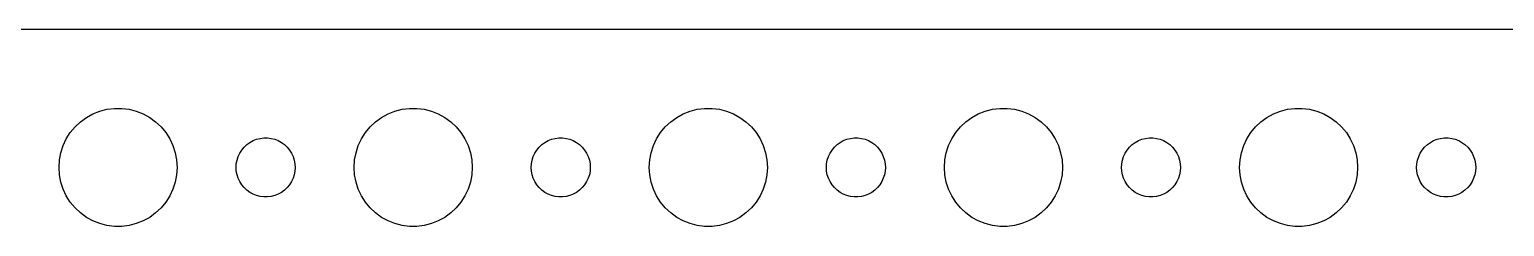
# Model space of a CAD drawing. Header units: metres. Extents: x -142 to 142, y -142 to 142.
# Drawn here: x -4.5 to 70.5, y 132 to 142 of the extents above; entities that cross this region are included whole.
import ezdxf

# ---------------------------------------------------------------- set-up
doc = ezdxf.new("R2010")
doc.units = ezdxf.units.M

msp = doc.modelspace()

# ---------------------------------------------------------------- linework, layer by layer
for p, q in [((137.314, 141.99), (-137.314, 141.99)), ((-0.92705, 137.853), (-0.56213, 137.947)), ((-0.56213, 137.947), (-0.18837, 137.994)), ((-0.18837, 137.994), (0.18837, 137.994)), ((0.18837, 137.994), (0.56213, 137.947)), ((0.56213, 137.947), (0.92705, 137.853)), ((14.0729, 137.853), (14.4379, 137.947)), ((14.4379, 137.947), (14.8116, 137.994)), ((14.8116, 137.994), (15.1884, 137.994)), ((15.1884, 137.994), (15.5621, 137.947)), ((15.5621, 137.947), (15.927, 137.853)), ((29.0729, 137.853), (29.4379, 137.947)), ((29.4379, 137.947), (29.8116, 137.994)), ((29.8116, 137.994), (30.1884, 137.994)), ((30.1884, 137.994), (30.5621, 137.947)), ((30.5621, 137.947), (30.927, 137.853)), ((44.0729, 137.853), (44.4379, 137.947)), ((44.4379, 137.947), (44.8116, 137.994)), ((44.8116, 137.994), (45.1884, 137.994)), ((45.1884, 137.994), (45.5621, 137.947)), ((45.5621, 137.947), (45.927, 137.853)), ((59.0729, 137.853), (59.4379, 137.947)), ((59.4379, 137.947), (59.8116, 137.994)), ((59.8116, 137.994), (60.1884, 137.994)), ((60.1884, 137.994), (60.5621, 137.947)), ((60.5621, 137.947), (60.927, 137.853)), ((-2.1869, 137.054), (-1.91226, 137.312)), ((-1.91226, 137.312), (-1.60747, 137.533)), ((-1.60747, 137.533), (-1.27733, 137.714)), ((-1.27733, 137.714), (-0.92705, 137.853)), ((0.92705, 137.853), (1.27733, 137.714)), ((1.27733, 137.714), (1.60747, 137.533)), ((1.60747, 137.533), (1.91226, 137.312)), ((1.91226, 137.312), (2.1869, 137.054)), ((12.8131, 137.054), (13.0877, 137.312)), ((13.0877, 137.312), (13.3925, 137.533)), ((13.3925, 137.533), (13.7227, 137.714)), ((13.7227, 137.714), (14.0729, 137.853)), ((15.927, 137.853), (16.2773, 137.714)), ((16.2773, 137.714), (16.6075, 137.533)), ((16.6075, 137.533), (16.9123, 137.312)), ((16.9123, 137.312), (17.1869, 137.054)), ((27.8131, 137.054), (28.0877, 137.312)), ((28.0877, 137.312), (28.3925, 137.533)), ((28.3925, 137.533), (28.7227, 137.714)), ((28.7227, 137.714), (29.0729, 137.853)), ((30.927, 137.853), (31.2773, 137.714)), ((31.2773, 137.714), (31.6075, 137.533)), ((31.6075, 137.533), (31.9123, 137.312)), ((31.9123, 137.312), (32.1869, 137.054)), ((42.8131, 137.054), (43.0877, 137.312)), ((43.0877, 137.312), (43.3925, 137.533)), ((43.3925, 137.533), (43.7227, 137.714)), ((43.7227, 137.714), (44.0729, 137.853)), ((45.927, 137.853), (46.2773, 137.714)), ((46.2773, 137.714), (46.6075, 137.533)), ((46.6075, 137.533), (46.9123, 137.312)), ((46.9123, 137.312), (47.1869, 137.054)), ((57.8131, 137.054), (58.0877, 137.312)), ((58.0877, 137.312), (58.3925, 137.533)), ((58.3925, 137.533), (58.7227, 137.714)), ((58.7227, 137.714), (59.0729, 137.853)), ((60.927, 137.853), (61.2773, 137.714)), ((61.2773, 137.714), (61.6075, 137.533)), ((61.6075, 137.533), (61.9123, 137.312)), ((61.9123, 137.312), (62.1869, 137.054)), ((-2.78932, 136.104), (-2.62891, 136.445)), ((-2.62891, 136.445), (-2.42705, 136.763)), ((-2.42705, 136.763), (-2.1869, 137.054)), ((2.1869, 137.054), (2.42705, 136.763)), ((2.42705, 136.763), (2.62891, 136.445)), ((2.62891, 136.445), (2.78932, 136.104)), ((7.03647, 136.427), (7.21892, 136.473)), ((7.21892, 136.473), (7.40581, 136.497)), ((7.40581, 136.497), (7.59418, 136.497)), ((7.59418, 136.497), (7.78107, 136.473)), ((7.78107, 136.473), (7.96352, 136.427)), ((12.2107, 136.104), (12.3711, 136.445)), ((12.3711, 136.445), (12.5729, 136.763)), ((12.5729, 136.763), (12.8131, 137.054)), ((17.1869, 137.054), (17.427, 136.763)), ((17.427, 136.763), (17.6289, 136.445)), ((17.6289, 136.445), (17.7893, 136.104)), ((22.0365, 136.427), (22.2189, 136.473)), ((22.2189, 136.473), (22.4058, 136.497)), ((22.4058, 136.497), (22.5942, 136.497)), ((22.5942, 136.497), (22.7811, 136.473)), ((22.7811, 136.473), (22.9635, 136.427)), ((27.2107, 136.104), (27.3711, 136.445)), ((27.3711, 136.445), (27.5729, 136.763)), ((27.5729, 136.763), (27.8131, 137.054)), ((32.1869, 137.054), (32.427, 136.763)), ((32.427, 136.763), (32.6289, 136.445)), ((32.6289, 136.445), (32.7893, 136.104)), ((37.0365, 136.427), (37.2189, 136.473)), ((37.2189, 136.473), (37.4058, 136.497)), ((37.4058, 136.497), (37.5942, 136.497)), ((37.5942, 136.497), (37.7811, 136.473)), ((37.7811, 136.473), (37.9635, 136.427)), ((42.2107, 136.104), (42.3711, 136.445)), ((42.3711, 136.445), (42.5729, 136.763)), ((42.5729, 136.763), (42.8131, 137.054)), ((47.1869, 137.054), (47.427, 136.763)), ((47.427, 136.763), (47.6289, 136.445)), ((47.6289, 136.445), (47.7893, 136.104)), ((52.0365, 136.427), (52.2189, 136.473)), ((52.2189, 136.473), (52.4058, 136.497)), ((52.4058, 136.497), (52.5942, 136.497)), ((52.5942, 136.497), (52.7811, 136.473)), ((52.7811, 136.473), (52.9635, 136.427)), ((57.2107, 136.104), (57.3711, 136.445)), ((57.3711, 136.445), (57.5729, 136.763)), ((57.5729, 136.763), (57.8131, 137.054)), ((62.1869, 137.054), (62.427, 136.763)), ((62.427, 136.763), (62.6289, 136.445)), ((62.6289, 136.445), (62.7893, 136.104)), ((67.0365, 136.427), (67.2189, 136.473)), ((67.2189, 136.473), (67.4058, 136.497)), ((67.4058, 136.497), (67.5942, 136.497)), ((67.5942, 136.497), (67.7811, 136.473)), ((67.7811, 136.473), (67.9635, 136.427)), ((-2.97633, 135.376), (-2.90575, 135.746)), ((-2.90575, 135.746), (-2.78932, 136.104)), ((2.78932, 136.104), (2.90575, 135.746)), ((2.90575, 135.746), (2.97633, 135.376)), ((6.10533, 135.552), (6.18553, 135.723)), ((6.18553, 135.723), (6.28647, 135.882)), ((6.28647, 135.882), (6.40654, 136.027)), ((6.40654, 136.027), (6.54385, 136.156)), ((6.54385, 136.156), (6.69626, 136.266)), ((6.69626, 136.266), (6.86133, 136.357)), ((6.86133, 136.357), (7.03647, 136.427)), ((7.96352, 136.427), (8.13866, 136.357)), ((8.13866, 136.357), (8.30373, 136.266)), ((8.30373, 136.266), (8.45613, 136.156)), ((8.45613, 136.156), (8.59344, 136.027)), ((8.59344, 136.027), (8.71352, 135.882)), ((8.71352, 135.882), (8.81445, 135.723)), ((8.81445, 135.723), (8.89465, 135.552)), ((12.0237, 135.376), (12.0942, 135.746)), ((12.0942, 135.746), (12.2107, 136.104)), ((17.7893, 136.104), (17.9057, 135.746)), ((17.9057, 135.746), (17.9763, 135.376)), ((21.1053, 135.552), (21.1855, 135.723)), ((21.1855, 135.723), (21.2865, 135.882)), ((21.2865, 135.882), (21.4065, 136.027)), ((21.4065, 136.027), (21.5439, 136.156)), ((21.5439, 136.156), (21.6963, 136.266)), ((21.6963, 136.266), (21.8613, 136.357)), ((21.8613, 136.357), (22.0365, 136.427)), ((22.9635, 136.427), (23.1387, 136.357)), ((23.1387, 136.357), (23.3037, 136.266)), ((23.3037, 136.266), (23.4561, 136.156)), ((23.4561, 136.156), (23.5934, 136.027)), ((23.5934, 136.027), (23.7135, 135.882)), ((23.7135, 135.882), (23.8145, 135.723)), ((23.8145, 135.723), (23.8947, 135.552)), ((27.0237, 135.376), (27.0942, 135.746)), ((27.0942, 135.746), (27.2107, 136.104)), ((32.7893, 136.104), (32.9057, 135.746)), ((32.9057, 135.746), (32.9763, 135.376)), ((36.1053, 135.552), (36.1855, 135.723)), ((36.1855, 135.723), (36.2865, 135.882)), ((36.2865, 135.882), (36.4065, 136.027)), ((36.4065, 136.027), (36.5439, 136.156)), ((36.5439, 136.156), (36.6963, 136.266)), ((36.6963, 136.266), (36.8613, 136.357)), ((36.8613, 136.357), (37.0365, 136.427)), ((37.9635, 136.427), (38.1387, 136.357)), ((38.1387, 136.357), (38.3037, 136.266)), ((38.3037, 136.266), (38.4561, 136.156)), ((38.4561, 136.156), (38.5934, 136.027)), ((38.5934, 136.027), (38.7135, 135.882)), ((38.7135, 135.882), (38.8145, 135.723)), ((38.8145, 135.723), (38.8947, 135.552)), ((42.0237, 135.376), (42.0942, 135.746)), ((42.0942, 135.746), (42.2107, 136.104)), ((47.7893, 136.104), (47.9057, 135.746)), ((47.9057, 135.746), (47.9763, 135.376)), ((51.1053, 135.552), (51.1855, 135.723)), ((51.1855, 135.723), (51.2865, 135.882)), ((51.2865, 135.882), (51.4065, 136.027)), ((51.4065, 136.027), (51.5439, 136.156)), ((51.5439, 136.156), (51.6963, 136.266)), ((51.6963, 136.266), (51.8613, 136.357)), ((51.8613, 136.357), (52.0365, 136.427)), ((52.9635, 136.427), (53.1387, 136.357)), ((53.1387, 136.357), (53.3037, 136.266)), ((53.3037, 136.266), (53.4561, 136.156)), ((53.4561, 136.156), (53.5934, 136.027)), ((53.5934, 136.027), (53.7135, 135.882)), ((53.7135, 135.882), (53.8145, 135.723)), ((53.8145, 135.723), (53.8947, 135.552)), ((57.0237, 135.376), (57.0942, 135.746)), ((57.0942, 135.746), (57.2107, 136.104)), ((62.7893, 136.104), (62.9057, 135.746)), ((62.9057, 135.746), (62.9763, 135.376)), ((66.1053, 135.552), (66.1855, 135.723)), ((66.1855, 135.723), (66.2865, 135.882)), ((66.2865, 135.882), (66.4065, 136.027)), ((66.4065, 136.027), (66.5439, 136.156)), ((66.5439, 136.156), (66.6963, 136.266)), ((66.6963, 136.266), (66.8613, 136.357)), ((66.8613, 136.357), (67.0365, 136.427)), ((67.9635, 136.427), (68.1387, 136.357)), ((68.1387, 136.357), (68.3037, 136.266)), ((68.3037, 136.266), (68.4561, 136.156)), ((68.4561, 136.156), (68.5934, 136.027)), ((68.5934, 136.027), (68.7135, 135.882)), ((68.7135, 135.882), (68.8145, 135.723)), ((68.8145, 135.723), (68.8947, 135.552)), ((-3, 135), (-2.97633, 135.376)), ((-2.97633, 134.624), (-3, 135)), ((2.97633, 135.376), (3, 135)), ((3, 135), (2.97633, 134.624)), ((6, 135), (6.01183, 135.188)), ((6.01183, 134.812), (6, 135)), ((6.01183, 135.188), (6.04712, 135.373)), ((6.04712, 135.373), (6.10533, 135.552)), ((8.89465, 135.552), (8.95287, 135.373)), ((8.95287, 135.373), (8.98816, 135.188)), ((8.98816, 135.188), (9, 135)), ((9, 135), (8.98816, 134.812)), ((12, 135), (12.0237, 135.376)), ((12.0237, 134.624), (12, 135)), ((17.9763, 135.376), (18, 135)), ((18, 135), (17.9763, 134.624)), ((21, 135), (21.0118, 135.188)), ((21.0118, 134.812), (21, 135)), ((21.0118, 135.188), (21.0471, 135.373)), ((21.0471, 135.373), (21.1053, 135.552)), ((23.8947, 135.552), (23.9529, 135.373)), ((23.9529, 135.373), (23.9882, 135.188)), ((23.9882, 135.188), (24, 135)), ((24, 135), (23.9882, 134.812)), ((27, 135), (27.0237, 135.376)), ((27.0237, 134.624), (27, 135)), ((32.9763, 135.376), (33, 135)), ((33, 135), (32.9763, 134.624)), ((36, 135), (36.0118, 135.188)), ((36.0118, 134.812), (36, 135)), ((36.0118, 135.188), (36.0471, 135.373)), ((36.0471, 135.373), (36.1053, 135.552)), ((38.8947, 135.552), (38.9529, 135.373)), ((38.9529, 135.373), (38.9882, 135.188)), ((38.9882, 135.188), (39, 135)), ((39, 135), (38.9882, 134.812)), ((42, 135), (42.0237, 135.376)), ((42.0237, 134.624), (42, 135)), ((47.9763, 135.376), (48, 135)), ((48, 135), (47.9763, 134.624)), ((51, 135), (51.0118, 135.188)), ((51.0118, 134.812), (51, 135)), ((51.0118, 135.188), (51.0471, 135.373)), ((51.0471, 135.373), (51.1053, 135.552)), ((53.8947, 135.552), (53.9529, 135.373)), ((53.9529, 135.373), (53.9882, 135.188)), ((53.9882, 135.188), (54, 135)), ((54, 135), (53.9882, 134.812)), ((57, 135), (57.0237, 135.376)), ((57.0237, 134.624), (57, 135)), ((62.9763, 135.376), (63, 135)), ((63, 135), (62.9763, 134.624)), ((66, 135), (66.0118, 135.188)), ((66.0118, 134.812), (66, 135)), ((66.0118, 135.188), (66.0471, 135.373)), ((66.0471, 135.373), (66.1053, 135.552)), ((68.8947, 135.552), (68.9529, 135.373)), ((68.9529, 135.373), (68.9882, 135.188)), ((68.9882, 135.188), (69, 135)), ((69, 135), (68.9882, 134.812)), ((-2.90575, 134.254), (-2.97633, 134.624)), ((-2.78932, 133.896), (-2.90575, 134.254)), ((2.90575, 134.254), (2.78932, 133.896)), ((2.97633, 134.624), (2.90575, 134.254)), ((6.04712, 134.627), (6.01183, 134.812)), ((6.10533, 134.448), (6.04712, 134.627)), ((6.18553, 134.277), (6.10533, 134.448)), ((6.28647, 134.118), (6.18553, 134.277)), ((8.81445, 134.277), (8.71352, 134.118)), ((8.89465, 134.448), (8.81445, 134.277)), ((8.95287, 134.627), (8.89465, 134.448)), ((8.98816, 134.812), (8.95287, 134.627)), ((12.0942, 134.254), (12.0237, 134.624)), ((12.2107, 133.896), (12.0942, 134.254)), ((17.9057, 134.254), (17.7893, 133.896)), ((17.9763, 134.624), (17.9057, 134.254)), ((21.0471, 134.627), (21.0118, 134.812)), ((21.1053, 134.448), (21.0471, 134.627)), ((21.1855, 134.277), (21.1053, 134.448)), ((21.2865, 134.118), (21.1855, 134.277)), ((23.8145, 134.277), (23.7135, 134.118)), ((23.8947, 134.448), (23.8145, 134.277)), ((23.9529, 134.627), (23.8947, 134.448)), ((23.9882, 134.812), (23.9529, 134.627)), ((27.0942, 134.254), (27.0237, 134.624)), ((27.2107, 133.896), (27.0942, 134.254)), ((32.9057, 134.254), (32.7893, 133.896)), ((32.9763, 134.624), (32.9057, 134.254)), ((36.0471, 134.627), (36.0118, 134.812)), ((36.1053, 134.448), (36.0471, 134.627)), ((36.1855, 134.277), (36.1053, 134.448)), ((36.2865, 134.118), (36.1855, 134.277)), ((38.8145, 134.277), (38.7135, 134.118)), ((38.8947, 134.448), (38.8145, 134.277)), ((38.9529, 134.627), (38.8947, 134.448)), ((38.9882, 134.812), (38.9529, 134.627)), ((42.0942, 134.254), (42.0237, 134.624)), ((42.2107, 133.896), (42.0942, 134.254)), ((47.9057, 134.254), (47.7893, 133.896)), ((47.9763, 134.624), (47.9057, 134.254)), ((51.0471, 134.627), (51.0118, 134.812)), ((51.1053, 134.448), (51.0471, 134.627)), ((51.1855, 134.277), (51.1053, 134.448)), ((51.2865, 134.118), (51.1855, 134.277)), ((53.8145, 134.277), (53.7135, 134.118)), ((53.8947, 134.448), (53.8145, 134.277)), ((53.9529, 134.627), (53.8947, 134.448)), ((53.9882, 134.812), (53.9529, 134.627)), ((57.0942, 134.254), (57.0237, 134.624)), ((57.2107, 133.896), (57.0942, 134.254)), ((62.9057, 134.254), (62.7893, 133.896)), ((62.9763, 134.624), (62.9057, 134.254)), ((66.0471, 134.627), (66.0118, 134.812)), ((66.1053, 134.448), (66.0471, 134.627)), ((66.1855, 134.277), (66.1053, 134.448)), ((66.2865, 134.118), (66.1855, 134.277)), ((68.8145, 134.277), (68.7135, 134.118)), ((68.8947, 134.448), (68.8145, 134.277)), ((68.9529, 134.627), (68.8947, 134.448)), ((68.9882, 134.812), (68.9529, 134.627)), ((-2.62891, 133.555), (-2.78932, 133.896)), ((-2.42705, 133.237), (-2.62891, 133.555)), ((2.62891, 133.555), (2.42705, 133.237)), ((2.78932, 133.896), (2.62891, 133.555)), ((6.40654, 133.973), (6.28647, 134.118)), ((6.54385, 133.844), (6.40654, 133.973)), ((6.69626, 133.734), (6.54385, 133.844)), ((6.86133, 133.643), (6.69626, 133.734)), ((7.03647, 133.573), (6.86133, 133.643)), ((7.21892, 133.527), (7.03647, 133.573)), ((7.40581, 133.503), (7.21892, 133.527)), ((7.59418, 133.503), (7.40581, 133.503)), ((7.78107, 133.527), (7.59418, 133.503)), ((7.96352, 133.573), (7.78107, 133.527)), ((8.13866, 133.643), (7.96352, 133.573)), ((8.30373, 133.734), (8.13866, 133.643)), ((8.45613, 133.844), (8.30373, 133.734)), ((8.59344, 133.973), (8.45613, 133.844)), ((8.71352, 134.118), (8.59344, 133.973)), ((12.3711, 133.555), (12.2107, 133.896)), ((12.5729, 133.237), (12.3711, 133.555)), ((17.6289, 133.555), (17.427, 133.237)), ((17.7893, 133.896), (17.6289, 133.555)), ((21.4065, 133.973), (21.2865, 134.118)), ((21.5439, 133.844), (21.4065, 133.973)), ((21.6963, 133.734), (21.5439, 133.844)), ((21.8613, 133.643), (21.6963, 133.734)), ((22.0365, 133.573), (21.8613, 133.643)), ((22.2189, 133.527), (22.0365, 133.573)), ((22.4058, 133.503), (22.2189, 133.527)), ((22.5942, 133.503), (22.4058, 133.503)), ((22.7811, 133.527), (22.5942, 133.503)), ((22.9635, 133.573), (22.7811, 133.527)), ((23.1387, 133.643), (22.9635, 133.573)), ((23.3037, 133.734), (23.1387, 133.643)), ((23.4561, 133.844), (23.3037, 133.734)), ((23.5934, 133.973), (23.4561, 133.844)), ((23.7135, 134.118), (23.5934, 133.973)), ((27.3711, 133.555), (27.2107, 133.896)), ((27.5729, 133.237), (27.3711, 133.555)), ((32.6289, 133.555), (32.427, 133.237)), ((32.7893, 133.896), (32.6289, 133.555)), ((36.4065, 133.973), (36.2865, 134.118)), ((36.5439, 133.844), (36.4065, 133.973)), ((36.6963, 133.734), (36.5439, 133.844)), ((36.8613, 133.643), (36.6963, 133.734)), ((37.0365, 133.573), (36.8613, 133.643)), ((37.2189, 133.527), (37.0365, 133.573)), ((37.4058, 133.503), (37.2189, 133.527)), ((37.5942, 133.503), (37.4058, 133.503)), ((37.7811, 133.527), (37.5942, 133.503)), ((37.9635, 133.573), (37.7811, 133.527)), ((38.1387, 133.643), (37.9635, 133.573)), ((38.3037, 133.734), (38.1387, 133.643)), ((38.4561, 133.844), (38.3037, 133.734)), ((38.5934, 133.973), (38.4561, 133.844)), ((38.7135, 134.118), (38.5934, 133.973)), ((42.3711, 133.555), (42.2107, 133.896)), ((42.5729, 133.237), (42.3711, 133.555)), ((47.6289, 133.555), (47.427, 133.237)), ((47.7893, 133.896), (47.6289, 133.555)), ((51.4065, 133.973), (51.2865, 134.118)), ((51.5439, 133.844), (51.4065, 133.973)), ((51.6963, 133.734), (51.5439, 133.844)), ((51.8613, 133.643), (51.6963, 133.734)), ((52.0365, 133.573), (51.8613, 133.643)), ((52.2189, 133.527), (52.0365, 133.573)), ((52.4058, 133.503), (52.2189, 133.527)), ((52.5942, 133.503), (52.4058, 133.503)), ((52.7811, 133.527), (52.5942, 133.503)), ((52.9635, 133.573), (52.7811, 133.527)), ((53.1387, 133.643), (52.9635, 133.573)), ((53.3037, 133.734), (53.1387, 133.643)), ((53.4561, 133.844), (53.3037, 133.734)), ((53.5934, 133.973), (53.4561, 133.844)), ((53.7135, 134.118), (53.5934, 133.973)), ((57.3711, 133.555), (57.2107, 133.896)), ((57.5729, 133.237), (57.3711, 133.555)), ((62.6289, 133.555), (62.427, 133.237)), ((62.7893, 133.896), (62.6289, 133.555)), ((66.4065, 133.973), (66.2865, 134.118)), ((66.5439, 133.844), (66.4065, 133.973)), ((66.6963, 133.734), (66.5439, 133.844)), ((66.8613, 133.643), (66.6963, 133.734)), ((67.0365, 133.573), (66.8613, 133.643)), ((67.2189, 133.527), (67.0365, 133.573)), ((67.4058, 133.503), (67.2189, 133.527)), ((67.5942, 133.503), (67.4058, 133.503)), ((67.7811, 133.527), (67.5942, 133.503)), ((67.9635, 133.573), (67.7811, 133.527)), ((68.1387, 133.643), (67.9635, 133.573)), ((68.3037, 133.734), (68.1387, 133.643)), ((68.4561, 133.844), (68.3037, 133.734)), ((68.5934, 133.973), (68.4561, 133.844)), ((68.7135, 134.118), (68.5934, 133.973)), ((-2.1869, 132.946), (-2.42705, 133.237)), ((-1.91226, 132.688), (-2.1869, 132.946)), ((2.1869, 132.946), (1.91226, 132.688)), ((2.42705, 133.237), (2.1869, 132.946)), ((12.8131, 132.946), (12.5729, 133.237)), ((13.0877, 132.688), (12.8131, 132.946)), ((17.1869, 132.946), (16.9123, 132.688)), ((17.427, 133.237), (17.1869, 132.946)), ((27.8131, 132.946), (27.5729, 133.237)), ((28.0877, 132.688), (27.8131, 132.946)), ((32.1869, 132.946), (31.9123, 132.688)), ((32.427, 133.237), (32.1869, 132.946)), ((42.8131, 132.946), (42.5729, 133.237)), ((43.0877, 132.688), (42.8131, 132.946)), ((47.1869, 132.946), (46.9123, 132.688)), ((47.427, 133.237), (47.1869, 132.946)), ((57.8131, 132.946), (57.5729, 133.237)), ((58.0877, 132.688), (57.8131, 132.946)), ((62.1869, 132.946), (61.9123, 132.688)), ((62.427, 133.237), (62.1869, 132.946)), ((-1.60747, 132.467), (-1.91226, 132.688)), ((-1.27733, 132.286), (-1.60747, 132.467)), ((-0.92705, 132.147), (-1.27733, 132.286)), ((-0.56213, 132.053), (-0.92705, 132.147)), ((-0.18837, 132.006), (-0.56213, 132.053)), ((0.18837, 132.006), (-0.18837, 132.006)), ((0.56213, 132.053), (0.18837, 132.006)), ((0.92705, 132.147), (0.56213, 132.053)), ((1.27733, 132.286), (0.92705, 132.147)), ((1.60747, 132.467), (1.27733, 132.286)), ((1.91226, 132.688), (1.60747, 132.467)), ((13.3925, 132.467), (13.0877, 132.688)), ((13.7227, 132.286), (13.3925, 132.467)), ((14.0729, 132.147), (13.7227, 132.286)), ((14.4379, 132.053), (14.0729, 132.147)), ((14.8116, 132.006), (14.4379, 132.053)), ((15.1884, 132.006), (14.8116, 132.006)), ((15.5621, 132.053), (15.1884, 132.006)), ((15.927, 132.147), (15.5621, 132.053)), ((16.2773, 132.286), (15.927, 132.147)), ((16.6075, 132.467), (16.2773, 132.286)), ((16.9123, 132.688), (16.6075, 132.467)), ((28.3925, 132.467), (28.0877, 132.688)), ((28.7227, 132.286), (28.3925, 132.467)), ((29.0729, 132.147), (28.7227, 132.286)), ((29.4379, 132.053), (29.0729, 132.147)), ((29.8116, 132.006), (29.4379, 132.053)), ((30.1884, 132.006), (29.8116, 132.006)), ((30.5621, 132.053), (30.1884, 132.006)), ((30.927, 132.147), (30.5621, 132.053)), ((31.2773, 132.286), (30.927, 132.147)), ((31.6075, 132.467), (31.2773, 132.286)), ((31.9123, 132.688), (31.6075, 132.467)), ((43.3925, 132.467), (43.0877, 132.688)), ((43.7227, 132.286), (43.3925, 132.467)), ((44.0729, 132.147), (43.7227, 132.286)), ((44.4379, 132.053), (44.0729, 132.147)), ((44.8116, 132.006), (44.4379, 132.053)), ((45.1884, 132.006), (44.8116, 132.006)), ((45.5621, 132.053), (45.1884, 132.006)), ((45.927, 132.147), (45.5621, 132.053)), ((46.2773, 132.286), (45.927, 132.147)), ((46.6075, 132.467), (46.2773, 132.286)), ((46.9123, 132.688), (46.6075, 132.467)), ((58.3925, 132.467), (58.0877, 132.688)), ((58.7227, 132.286), (58.3925, 132.467)), ((59.0729, 132.147), (58.7227, 132.286)), ((59.4379, 132.053), (59.0729, 132.147)), ((59.8116, 132.006), (59.4379, 132.053)), ((60.1884, 132.006), (59.8116, 132.006)), ((60.5621, 132.053), (60.1884, 132.006)), ((60.927, 132.147), (60.5621, 132.053)), ((61.2773, 132.286), (60.927, 132.147)), ((61.6075, 132.467), (61.2773, 132.286)), ((61.9123, 132.688), (61.6075, 132.467))]:
    msp.add_line(p, q)

doc.saveas('drawing.dxf')
